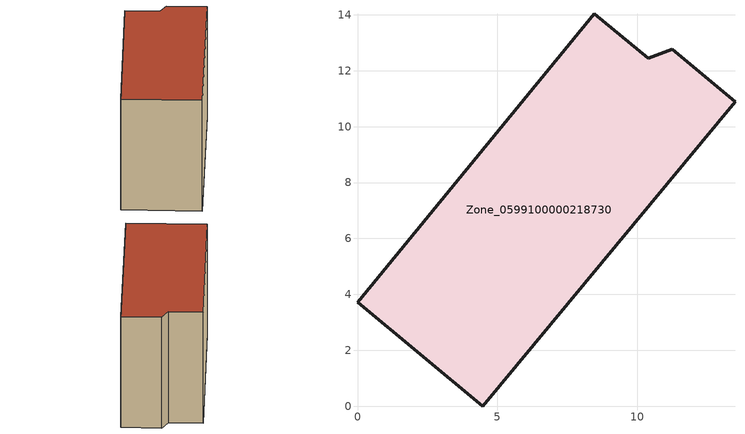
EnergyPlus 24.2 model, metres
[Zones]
Zone_0599100000218730
 floor ground (C_G): 0,3.72 8.47,14.04 10.39,12.45 11.25,12.77 13.5,10.9 4.47,0 z0
 wall outside (C_F): 4.47,0 13.5,10.9 11.25,12.77 10.39,12.45 8.47,14.04 0,3.72 4.47,0 z0:9.02
 roof outside (C_R): 8.47,14.04 0,3.72 4.47,0 13.5,10.9 11.25,12.77 10.39,12.45 z9.02
[BUILDING]
Pand.0599100000218730: North Axis=0; Terrain=City; Loads Convergence Tolerance Value=0.04; Temperature Convergence Tolerance Value=0.4; Solar Distribution=FullExterior; Maximum Number of Warmup Days=25; Minimum Number of Warmup Days=1
[Site:Location]
Rotterdam.The.Hague.AP_ZH_NLD Design_Conditions: Latitude=51.96; Longitude=4.45; Time Zone=1; Elevation=-4.5
[SITE:GROUNDTEMPERATURE:BUILDINGSURFACE]
18, 18, 18, 18, 18, 18, 18, 18, 18, 18, 18, 18
[MATERIAL] Thermal Absorptance=0.9; Solar Absorptance=0.7; Visible Absorptance=0.7
Name | Roughness | Thickness | Conductivity | Density | Specific Heat
G.TI.1946 | MediumSmooth | 0.15 | 1 | 540 | 1210
F.TI.1946 | Rough | 0.3 | 0.857143 | 1920 | 840
R.TI.1946 | MediumRough | 0.2 | 0.1 | 1500 | 1000
[CONSTRUCTION]
C_G: G.TI.1946
C_F: F.TI.1946
C_R: R.TI.1946
[ZONE]
Zone_0599100000218730: Type=1; Multiplier=1; Ceiling Height=Autocalculate; Volume=Autocalculate; Floor Area=autocalculate; Part of Total Floor Area=Yes
[ZONEINFILTRATION:DESIGNFLOWRATE]
Infil_Zone_0599100000218730: Zone or ZoneList or Space or SpaceList=Zone_0599100000218730; Schedule=AlwaysOn; Design Flow Rate Calculation Method=Flow/Area; Flow Rate per Floor Area=0.003; Constant Term Coefficient=1; Temperature Term Coefficient=0; Velocity Term Coefficient=0; Velocity Squared Term Coefficient=0
[HVACTEMPLATE:ZONE:IDEALLOADSAIRSYSTEM]
Zone_0599100000218730: Maximum Heating Supply Air Temperature=50; Minimum Cooling Supply Air Temperature=13; Maximum Heating Supply Air Humidity Ratio=0.0156; Minimum Cooling Supply Air Humidity Ratio=0.0077; Heating Limit=NoLimit; Cooling Limit=NoLimit; Dehumidification Control Type=ConstantSensibleHeatRatio; Cooling Sensible Heat Ratio=0.7; Dehumidification Setpoint=60; Humidification Control Type=None; Humidification Setpoint=30; Outdoor Air Method=None; Outdoor Air Flow Rate per Person=0.00944; Outdoor Air Flow Rate per Zone Floor Area=0; Outdoor Air Flow Rate per Zone=0; Demand Controlled Ventilation Type=None; Outdoor Air Economizer Type=NoEconomizer; Heat Recovery Type=None; Sensible Heat Recovery Effectiveness=0.7; Latent Heat Recovery Effectiveness=0.65
[ZONECONTROL:THERMOSTAT]
ThermostatControl_Zone_0599100000218730: Zone or ZoneList=Zone_0599100000218730; Control Type Schedule=DualSetpointControlType; Control 1=Thermostat_Zone_0599100000218730; Temperature Difference Between Cutout And Setpoint=0
[THERMOSTATSETPOINT:DUALSETPOINT]
Thermostat_Zone_0599100000218730: Heating Setpoint Temperature Schedule=HeatingSetpoint_Zone_0599100000218730; Cooling Setpoint Temperature Schedule=CoolingSetpoint_Zone_0599100000218730
[SCHEDULE:COMPACT]
HeatingSetpoint_Zone_0599100000218730: Through: 12/31, For: AllDays, Until: 24:00, 21
CoolingSetpoint_Zone_0599100000218730: Through: 12/31, For: AllDays, Until: 24:00, 24
DualSetpointControlType: Through: 12/31, For: AllDays, Until: 24:00, 4
AlwaysOn: Through: 12/31, For: AllDays, Until: 24:00, 1
